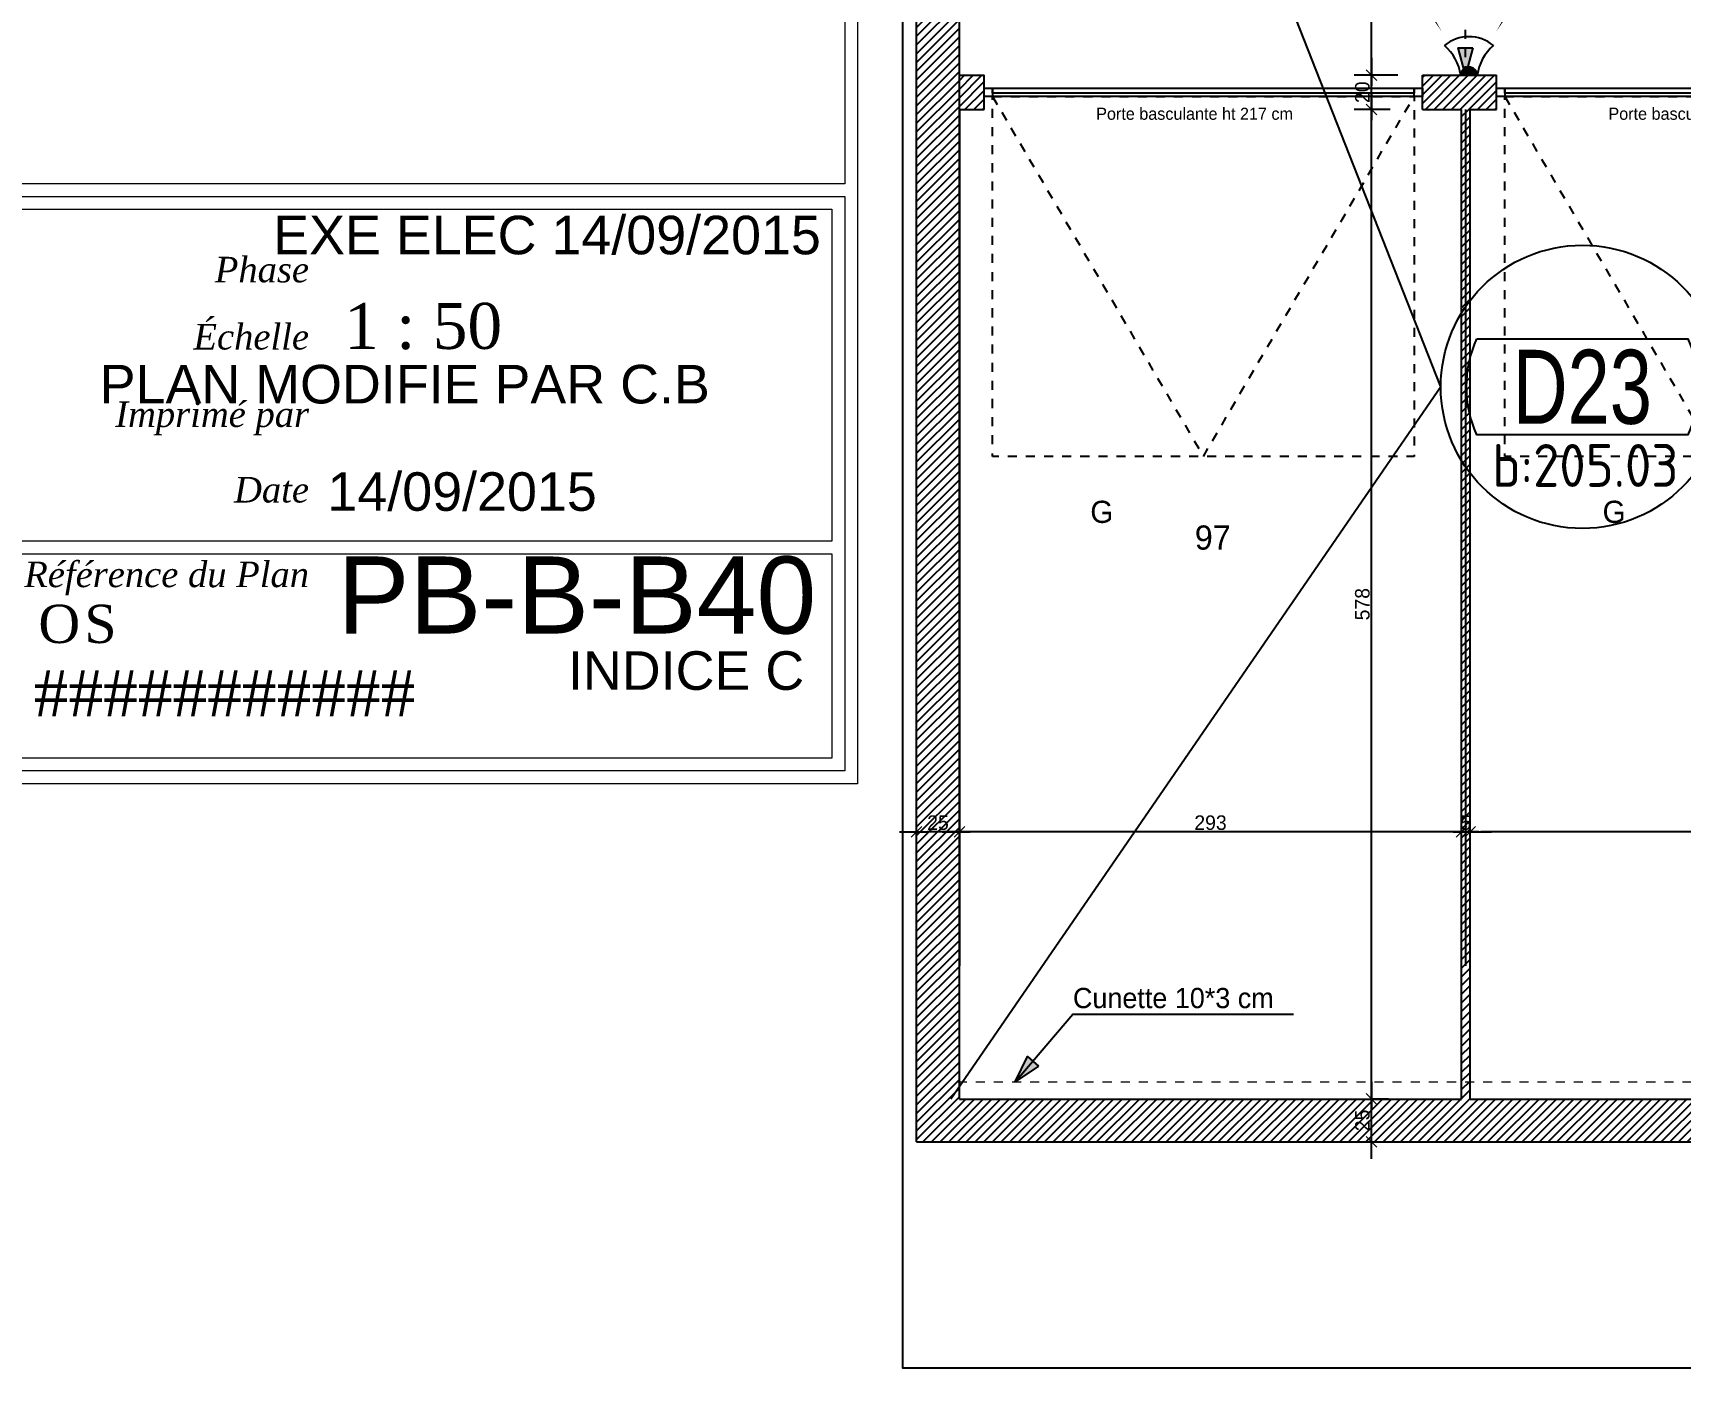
# Model space of a CAD drawing. Header units: centimetres. Extents: x 2452 to 16512, y -4226 to 6371.
# Drawn here: x 7911 to 8872, y 2192 to 2972 of the extents above; entities that cross this region are included whole.
import ezdxf
from ezdxf.enums import TextEntityAlignment as Align

# ---------------------------------------------------------------- set-up
doc = ezdxf.new("R2010")
doc.units = ezdxf.units.CM
doc.header["$PDMODE"] = 67
doc.linetypes.add('Style de ligne -1', pattern=[0.41664, 0.20828, -0.20836])
doc.linetypes.add('VW-01', pattern=[0.41656, 0.20828, -0.20828])
doc.layers.get('0').update_dxf_attribs({"color": 252, "lineweight": 18})
for name, color, linetype in [('01_texte', 252, 'Continuous'), ('B GÈnÈral_Hatch', 252, 'Continuous'), ('B Général', 252, 'Continuous'), ('C ANNOTATIONS-cotation', 252, 'Continuous'), ('C ANNOTATIONS-prestations', 252, 'Continuous'), ('C ANNOTATIONS-texte', 252, 'Continuous'), ('C ANNOTATIONS-texte_Hatch', 252, 'Continuous'), ('prlm-BA', 30, 'Continuous')]:
    doc.layers.add(name, color=color, linetype=linetype)
doc.layers.add('prlm-ELEC-SSI', color=6, linetype='Continuous', lineweight=25)
doc.layers.add('prlm-ZCARTOUCHE', color=7, linetype='Continuous', lineweight=13)
doc.layers.add('prlm-ZEROPLOT', color=254, linetype='Continuous', plot=False)
doc.styles.add('Arial', font='arial.ttf')
doc.styles.add('CEDREP', font='GILC____.TTF')
doc.styles.add('CEDTXT', font='isocp.shx')
doc.styles.add('Eurostile', font='Eurosti.TTF')
doc.styles.add('prlm-georgia', font='georgia.ttf', dxfattribs={"height": 1.8})
doc.styles.add('prlm-verdana', font='verdana.ttf', dxfattribs={"height": 0.9})
doc.styles.get("Standard").update_dxf_attribs({"font": 'isocp.shx', "height": 15})
doc.dimstyles.new('100é', dxfattribs={"dimtxt": 8.470801, "dimasz": 6.232178, "dimexe": 10, "dimexo": 25, "dimgap": 1, "dimtad": 1, "dimdec": 1, "dimtxsty": 'Eurostile', "dimblk": 'VW_SLASH', "dimblk1": 'VW_SLASH', "dimblk2": 'VW_SLASH', "dimcen": 0, "dimdle": 10, "dimazin": 0, "dimtfac": 1, "dimtdec": 1, "dimtix": 1, "dimtmove": 0, "dimatfit": 0, "dimldrblk": 'VW_FILLEDARROW', "dimfxl": 50.8, "dimfxlon": 1, "dimfrac": 2, "dimtolj": 1, "dimarcsym": 0})
pattern_1 = [(45, (0, 0), (2.4253472, -2.6458333), [])]

# ---------------------------------------------------------------- blocks, each defined once
blk = doc.blocks.new('Parking Spaces')
at = {"layer": 'B Général', "linetype": 'Continuous'}
for p, q in [((0, 0), (0, 500)), ((295.5, 0), (295.5, 500)), ((295.5, 0), (295.5, 500)), ((591, 0), (591, 500))]:
    blk.add_line(p, q, dxfattribs=at)
at = {"layer": 'B Général', "extrusion": (0, 0, -1), "char_height": 14.118, "attachment_point": 5, "text_direction": (-1, 0, 0), "line_spacing_factor": 0.894142, "style": 'Eurostile'}
for s, insert in [('96', (147.75, 250)), ('97', (443.25, 250))]:
    blk.add_mtext(s, dxfattribs=dict(at, insert=insert))
blk = doc.blocks.new('Porte basculante ht200cm')
at = {"layer": 'B Général', "linetype": 'Style de ligne -1', "ltscale": 25.4}
for p, q in [((-123, -2.5), (0, -212.5)), ((0, -212.5), (123, -2.5))]:
    blk.add_line(p, q, dxfattribs=at)
at = {"layer": 'B Général', "linetype": 'Continuous', "flags": 128}
for points in [[(-128, 2.5), (128, 2.5), (128, -2.5), (-128, -2.5)], [(-123, 2.5), (123, 2.5), (123, -0.5), (-123, -0.5)]]:
    blk.add_lwpolyline(points, close=True, dxfattribs=at)
at = {"layer": 'B Général', "flags": 128}
for points in [[(-128, 2.5), (-123, 2.5), (-123, -2.5), (-128, -2.5)], [(123, 2.5), (128, 2.5), (128, -2.5), (123, -2.5)]]:
    blk.add_lwpolyline(points, close=True, dxfattribs=at)
at = {"layer": 'B Général', "linetype": 'Style de ligne -1', "ltscale": 25.4, "flags": 128}
blk.add_lwpolyline([(-123, -2.5), (123, -2.5), (123, -212.5), (-123, -212.5)], close=True, dxfattribs=at)
at = {"layer": 'B Général', "insert": (-66, -238.42), "char_height": 12.94, "attachment_point": 1, "line_spacing_factor": 0.894142, "style": 'Eurostile'}
blk.add_mtext('G', dxfattribs=at)
at = {"layer": 'C ANNOTATIONS-prestations', "insert": (-62.58, -8.98), "char_height": 7.059, "attachment_point": 1, "line_spacing_factor": 0.894142, "style": 'Eurostile'}
blk.add_mtext('Porte basculante ht 217 cm', dxfattribs=at)
blk = doc.blocks.new('Groupe-120-1')
at = {"layer": 'C ANNOTATIONS-texte_Hatch', "linetype": 'Continuous'}
blk.add_hatch(color=250, dxfattribs=at).paths.add_polyline_path([(8497.63, 2368.68), (8484, 2359.49), (8491.2, 2374.26)])
at = {"layer": 'C ANNOTATIONS-texte', "flags": 128}
blk.add_lwpolyline([(8484, 2359.49), (8517.8, 2399.04), (8646.5, 2399.04)], dxfattribs=at)
blk.add_lwpolyline([(8497.63, 2368.68), (8484, 2359.49), (8491.2, 2374.26)], close=True, dxfattribs=at)
at = {"layer": 'C ANNOTATIONS-texte', "insert": (8517.8, 2414.34), "char_height": 11.765, "attachment_point": 1, "line_spacing_factor": 0.894142, "style": 'Eurostile'}
blk.add_mtext('Cunette 10*3 cm', dxfattribs=at)
blk = doc.blocks.new('A$C711F189D')
at = {"layer": '01_texte', "color": 0}
for points in [[(-476.92, -949.12), (-758, -235.15)], [(-476.92, -949.12), (-763, -1364.9)]]:
    blk.add_lwpolyline(points, dxfattribs=at)
blk.add_lwpolyline([(-455.81, -921.03), (-332.69, -921.03, -0.21739), (-332.69, -977.21), (-455.81, -977.21, -0.21739), (-455.81, -921.03, 24.041595)], format="xyb", dxfattribs=at)
blk.add_circle((-394.25, -949.12), 82.67, dxfattribs=at)
for s, height, style, p in [('D23', 43.2, 'CEDREP', (-394.25, -949.12)), ('b:205.03', 25, 'CEDTXT', (-392.56, -995.02))]:
    blk.add_text(s, height=height, dxfattribs=dict(at, style=style)).set_placement(p, align=Align.MIDDLE_CENTER)
blk = doc.blocks.new('xi.sir')
at = {"layer": 'prlm-ELEC-SSI'}
blk.add_hatch(color=0, dxfattribs=at).paths.add_polyline_path([(-4.81, 0), (4.82, 0, 1)])
at = {"layer": 'prlm-ELEC-SSI', "color": 0, "flags": 128}
for points in [[(0, 30, 0, 2.25, 0), (0, 48.75, 0, 0, 0)], [(-15.87, 25.45, 0, 1.5, 0), (-23.81, 38.18, 0, 0, 0)], [(15.88, 25.45, 0, 1.5, 0), (23.82, 38.18, 0, 0, 0)]]:
    blk.add_lwpolyline(points, format="xyseb", dxfattribs=at)
blk.add_lwpolyline([(-4.81, 0), (4.82, 0)], dxfattribs=at)
at = {"layer": 'prlm-ELEC-SSI', "color": 0}
for centre, radius, start, end in [((0, 0), 22.5, 50.61869, 129.38131), ((-33.01, -4.08), 28.5, 8.2221, 48.87538), ((33.02, -4.08), 28.5, 131.12462, 171.7779), ((0, 0), 4.81, 0, 180)]:
    blk.add_arc(centre, radius, start, end, dxfattribs=at)
blk = doc.blocks.new('VW_SLASH')
at = {"linetype": 'ByBlock', "lineweight": -2}
blk.add_line((1.6, 0), (-1, 0), dxfattribs=at)
at = {"lineweight": 20, "flags": 128}
blk.add_lwpolyline([(0.5, 0.5), (-0.5, -0.5)], dxfattribs=at)
blk = doc.blocks.new('*D304')
at = {"layer": 'C ANNOTATIONS-cotation', "color": 0, "linetype": 'Continuous', "lineweight": -2, "transparency": 16777216}
for p, q in [((8707.42, 4380.45), (8682.02, 4380.45)), ((8692.02, 2953.48), (8692.02, 4374.22)), ((8707.42, 2947.25), (8682.02, 2947.25))]:
    blk.add_line(p, q, dxfattribs=at)
at = {"layer": 'Defpoints', "color": 0, "linetype": 'Continuous', "transparency": 16777216}
for p in [(8692.02, 4380.45), (8732.42, 4380.45), (8732.42, 2947.25)]:
    blk.add_point(p, dxfattribs=at)
at = {"layer": 'C ANNOTATIONS-cotation', "color": 0, "linetype": 'Continuous', "lineweight": -2, "transparency": 16777216, "xscale": 6.232177734375, "yscale": 6.232177734375, "zscale": 6.232177734375}
for p, rotation in [((8692.02, 4380.45), 90), ((8692.02, 2947.25), 270)]:
    blk.add_blockref('VW_SLASH', p, dxfattribs=dict(at, rotation=rotation))
at = {"layer": 'C ANNOTATIONS-cotation', "color": 0, "linetype": 'Continuous', "lineweight": 5, "transparency": 16777216, "insert": (8686.78, 3663.85), "char_height": 8.471, "attachment_point": 5, "rotation": 90, "style": 'Eurostile'}
blk.add_mtext('\\A1;1433', dxfattribs=at)
blk = doc.blocks.new('VW_FILLEDARROW')
at = {"linetype": 'Continuous'}
blk.add_hatch(color=250, dxfattribs=at).paths.add_polyline_path([(-1.6, 0.43), (0, 0), (-1.6, -0.43)])
at = {"flags": 128}
blk.add_lwpolyline([(-1.6, 0.43), (0, 0), (-1.6, -0.43)], close=True, dxfattribs=at)
blk = doc.blocks.new('*D305')
at = {"layer": 'C ANNOTATIONS-cotation', "color": 0, "linetype": 'Continuous', "lineweight": -2, "transparency": 16777216}
for p, q in [((8707.42, 2947.25), (8682.02, 2947.25)), ((8692.02, 2933.48), (8692.02, 2941.02)), ((8703.02, 2927.25), (8682.02, 2927.25))]:
    blk.add_line(p, q, dxfattribs=at)
at = {"layer": 'Defpoints', "color": 0, "linetype": 'Continuous', "transparency": 16777216}
for p in [(8692.02, 2947.25), (8732.42, 2947.25), (8728.02, 2927.25)]:
    blk.add_point(p, dxfattribs=at)
at = {"layer": 'C ANNOTATIONS-cotation', "color": 0, "linetype": 'Continuous', "lineweight": -2, "transparency": 16777216, "xscale": 6.232177734375, "yscale": 6.232177734375, "zscale": 6.232177734375}
for p, rotation in [((8692.02, 2947.25), 90), ((8692.02, 2927.25), 270)]:
    blk.add_blockref('VW_SLASH', p, dxfattribs=dict(at, rotation=rotation))
at = {"layer": 'C ANNOTATIONS-cotation', "color": 0, "linetype": 'Continuous', "lineweight": 5, "transparency": 16777216, "insert": (8686.78, 2937.25), "char_height": 8.471, "attachment_point": 5, "rotation": 90, "style": 'Eurostile'}
blk.add_mtext('\\A1;20', dxfattribs=at)
blk = doc.blocks.new('*D306')
at = {"layer": 'C ANNOTATIONS-cotation', "color": 0, "linetype": 'Continuous', "lineweight": -2, "transparency": 16777216}
for p, q in [((8703.02, 2927.25), (8682.02, 2927.25)), ((8692.02, 2355.78), (8692.02, 2921.02)), ((8692.02, 2349.55), (8702.02, 2349.55))]:
    blk.add_line(p, q, dxfattribs=at)
at = {"layer": 'Defpoints', "color": 0, "linetype": 'Continuous', "transparency": 16777216}
for p in [(8692.02, 2927.25), (8728.02, 2927.25), (8674.25, 2349.55)]:
    blk.add_point(p, dxfattribs=at)
at = {"layer": 'C ANNOTATIONS-cotation', "color": 0, "linetype": 'Continuous', "lineweight": -2, "transparency": 16777216, "xscale": 6.232177734375, "yscale": 6.232177734375, "zscale": 6.232177734375}
for p, rotation in [((8692.02, 2927.25), 90), ((8692.02, 2349.55), 270)]:
    blk.add_blockref('VW_SLASH', p, dxfattribs=dict(at, rotation=rotation))
at = {"layer": 'C ANNOTATIONS-cotation', "color": 0, "linetype": 'Continuous', "lineweight": 5, "transparency": 16777216, "insert": (8686.78, 2638.4), "char_height": 8.471, "attachment_point": 5, "rotation": 90, "style": 'Eurostile'}
blk.add_mtext('\\A1;578', dxfattribs=at)
blk = doc.blocks.new('*D307')
at = {"layer": 'C ANNOTATIONS-cotation', "color": 0, "linetype": 'Continuous', "lineweight": -2, "transparency": 16777216}
for p, q in [((8692.02, 2349.55), (8702.02, 2349.55)), ((8692.02, 2330.78), (8692.02, 2343.32)), ((8684.82, 2324.55), (8702.02, 2324.55))]:
    blk.add_line(p, q, dxfattribs=at)
at = {"layer": 'Defpoints', "color": 0, "linetype": 'Continuous', "transparency": 16777216}
for p in [(8674.25, 2349.55), (8692.02, 2349.55), (8659.82, 2324.55)]:
    blk.add_point(p, dxfattribs=at)
at = {"layer": 'C ANNOTATIONS-cotation', "color": 0, "linetype": 'Continuous', "lineweight": -2, "transparency": 16777216, "xscale": 6.232177734375, "yscale": 6.232177734375, "zscale": 6.232177734375}
for p, rotation in [((8692.02, 2349.55), 90), ((8692.02, 2324.55), 270)]:
    blk.add_blockref('VW_SLASH', p, dxfattribs=dict(at, rotation=rotation))
at = {"layer": 'C ANNOTATIONS-cotation', "color": 0, "linetype": 'Continuous', "lineweight": 5, "transparency": 16777216, "insert": (8686.78, 2337.05), "char_height": 8.471, "attachment_point": 5, "rotation": 90, "style": 'Eurostile'}
blk.add_mtext('\\A1;25', dxfattribs=at)
blk = doc.blocks.new('*D308')
at = {"layer": 'C ANNOTATIONS-cotation', "color": 0, "linetype": 'Continuous', "lineweight": -2, "transparency": 16777216}
for p, q in [((8426.5, 2500.06), (8426.5, 2515.57)), ((8451.5, 2500.06), (8451.5, 2515.57)), ((8445.27, 2505.57), (8432.73, 2505.57))]:
    blk.add_line(p, q, dxfattribs=at)
at = {"layer": 'Defpoints', "color": 0, "linetype": 'Continuous', "transparency": 16777216}
for p in [(8426.5, 2505.57), (8426.5, 2475.06), (8451.5, 2475.06)]:
    blk.add_point(p, dxfattribs=at)
at = {"layer": 'C ANNOTATIONS-cotation', "color": 0, "linetype": 'Continuous', "lineweight": -2, "transparency": 16777216, "xscale": 6.232177734375, "yscale": 6.232177734375, "zscale": 6.232177734375, "rotation": 180}
blk.add_blockref('VW_SLASH', (8426.5, 2505.57), dxfattribs=at)
at = {"layer": 'C ANNOTATIONS-cotation', "color": 0, "linetype": 'Continuous', "lineweight": -2, "transparency": 16777216, "xscale": 6.232177734375, "yscale": 6.232177734375, "zscale": 6.232177734375}
blk.add_blockref('VW_SLASH', (8451.5, 2505.57), dxfattribs=at)
at = {"layer": 'C ANNOTATIONS-cotation', "color": 0, "linetype": 'Continuous', "lineweight": 5, "transparency": 16777216, "insert": (8439, 2510.81), "char_height": 8.471, "attachment_point": 5, "style": 'Eurostile'}
blk.add_mtext('\\A1;25', dxfattribs=at)
blk = doc.blocks.new('*D309')
at = {"layer": 'C ANNOTATIONS-cotation', "color": 0, "linetype": 'Continuous', "lineweight": -2, "transparency": 16777216}
for p, q in [((8451.5, 2500.06), (8451.5, 2515.57)), ((8744.71, 2496.26), (8744.71, 2515.57)), ((8738.48, 2505.57), (8457.73, 2505.57))]:
    blk.add_line(p, q, dxfattribs=at)
at = {"layer": 'Defpoints', "color": 0, "linetype": 'Continuous', "transparency": 16777216}
for p in [(8451.5, 2505.57), (8451.5, 2475.06), (8744.71, 2471.26)]:
    blk.add_point(p, dxfattribs=at)
at = {"layer": 'C ANNOTATIONS-cotation', "color": 0, "linetype": 'Continuous', "lineweight": -2, "transparency": 16777216, "xscale": 6.232177734375, "yscale": 6.232177734375, "zscale": 6.232177734375, "rotation": 180}
blk.add_blockref('VW_SLASH', (8451.5, 2505.57), dxfattribs=at)
at = {"layer": 'C ANNOTATIONS-cotation', "color": 0, "linetype": 'Continuous', "lineweight": -2, "transparency": 16777216, "xscale": 6.232177734375, "yscale": 6.232177734375, "zscale": 6.232177734375}
blk.add_blockref('VW_SLASH', (8744.71, 2505.57), dxfattribs=at)
at = {"layer": 'C ANNOTATIONS-cotation', "color": 0, "linetype": 'Continuous', "lineweight": 5, "transparency": 16777216, "insert": (8598.11, 2510.81), "char_height": 8.471, "attachment_point": 5, "style": 'Eurostile'}
blk.add_mtext('\\A1;293', dxfattribs=at)
blk = doc.blocks.new('*D310')
at = {"layer": 'C ANNOTATIONS-cotation', "color": 0, "linetype": 'Continuous', "lineweight": -2, "transparency": 16777216}
for p, q in [((8744.71, 2496.26), (8744.71, 2515.57)), ((8749.71, 2495.49), (8749.71, 2515.57)), ((8738.48, 2505.57), (8732.25, 2505.57)), ((8749.71, 2505.57), (8744.71, 2505.57)), ((8755.94, 2505.57), (8762.18, 2505.57))]:
    blk.add_line(p, q, dxfattribs=at)
at = {"layer": 'Defpoints', "color": 0, "linetype": 'Continuous', "transparency": 16777216}
for p in [(8744.71, 2505.57), (8744.71, 2471.26), (8749.71, 2470.49)]:
    blk.add_point(p, dxfattribs=at)
at = {"layer": 'C ANNOTATIONS-cotation', "color": 0, "linetype": 'Continuous', "lineweight": -2, "transparency": 16777216, "xscale": 6.232177734375, "yscale": 6.232177734375, "zscale": 6.232177734375}
blk.add_blockref('VW_SLASH', (8744.71, 2505.57), dxfattribs=at)
at = {"layer": 'C ANNOTATIONS-cotation', "color": 0, "linetype": 'Continuous', "lineweight": -2, "transparency": 16777216, "xscale": 6.232177734375, "yscale": 6.232177734375, "zscale": 6.232177734375, "rotation": 180}
blk.add_blockref('VW_SLASH', (8749.71, 2505.57), dxfattribs=at)
at = {"layer": 'C ANNOTATIONS-cotation', "color": 0, "linetype": 'Continuous', "lineweight": 5, "transparency": 16777216, "insert": (8747.21, 2510.81), "char_height": 8.471, "attachment_point": 5, "style": 'Eurostile'}
blk.add_mtext('\\A1;5', dxfattribs=at)
blk = doc.blocks.new('*D311')
at = {"layer": 'C ANNOTATIONS-cotation', "color": 0, "linetype": 'Continuous', "lineweight": -2, "transparency": 16777216}
for p, q in [((8749.71, 2495.49), (8749.71, 2515.57)), ((9042.71, 2456.56), (9042.71, 2515.57)), ((9036.48, 2505.57), (8755.94, 2505.57))]:
    blk.add_line(p, q, dxfattribs=at)
at = {"layer": 'Defpoints', "color": 0, "linetype": 'Continuous', "transparency": 16777216}
for p in [(8749.71, 2505.57), (8749.71, 2470.49), (9042.71, 2431.56)]:
    blk.add_point(p, dxfattribs=at)
at = {"layer": 'C ANNOTATIONS-cotation', "color": 0, "linetype": 'Continuous', "lineweight": -2, "transparency": 16777216, "xscale": 6.232177734375, "yscale": 6.232177734375, "zscale": 6.232177734375, "rotation": 180}
blk.add_blockref('VW_SLASH', (8749.71, 2505.57), dxfattribs=at)
at = {"layer": 'C ANNOTATIONS-cotation', "color": 0, "linetype": 'Continuous', "lineweight": -2, "transparency": 16777216, "xscale": 6.232177734375, "yscale": 6.232177734375, "zscale": 6.232177734375}
blk.add_blockref('VW_SLASH', (9042.71, 2505.57), dxfattribs=at)
at = {"layer": 'C ANNOTATIONS-cotation', "color": 0, "linetype": 'Continuous', "lineweight": 5, "transparency": 16777216, "insert": (8896.21, 2510.81), "char_height": 8.471, "attachment_point": 5, "style": 'Eurostile'}
blk.add_mtext('\\A1;293', dxfattribs=at)
blk = doc.blocks.new('cartouche_BET')
at = {"layer": 'prlm-ZCARTOUCHE'}
blk.add_hatch(color=0, dxfattribs=at).paths.add_polyline_path([(10.038, 4.465), (10.097, 4.201), (10.05, 3.999), (6.219, 1.227), (11.061, 3.004), (11.211, 3.193), (11.223, 3.555), (9.466, 8.402), (9.269, 8.563), (9.002, 8.613), (7.573, 8.071), (7.503, 8.04)])
at = {"layer": 'prlm-ZCARTOUCHE', "color": 0}
blk.add_lwpolyline([(0, 10), (0, 0), (69, 0), (69, 10)], close=True, dxfattribs=at)
for points, const_width in [([(6.811, 8.434), (2.831, 5.695), (2.717, 5.423), (2.763, 5.139), (5.548, 1.193), (5.798, 1.079), (6.219, 1.227), (10.05, 3.999), (10.097, 4.201), (10.038, 4.465), (7.224, 8.433), (6.983, 8.505), (6.811, 8.434)], 0.18), ([(6.219, 1.227), (11.061, 3.004), (11.211, 3.193), (11.223, 3.555), (9.466, 8.402), (9.269, 8.563), (9.002, 8.613), (7.573, 8.071), (7.502, 8.039)], 0.09)]:
    blk.add_lwpolyline(points, dxfattribs=dict(at, const_width=const_width))
at = {"layer": 'prlm-ZCARTOUCHE', "color": 0, "attachment_point": 4, "line_spacing_factor": 0.8, "style": 'prlm-verdana'}
for s, insert, char_height, width in [('{\\fGeorgia|b0|i0|c0|p18;Prelem}', (13.953, 6.891), 4, 47.6343), ('tél: 04 78 68 94 77\\Pfax: {\\H0.92308x;04 78 85 55 01}   \\Pe-mail: contact {\\H0.7692x;@} prelem.com', (39.768, 3.407), 1.3, 31.06908), ('170, boulevard Stalingrad   ^J69451 LYON cedex 06', (13.979, 2.638), 1.3, 47.6343)]:
    blk.add_mtext(s, dxfattribs=dict(at, insert=insert, char_height=char_height, width=width))
blk = doc.blocks.new('$CTfon')
at = {"color": 0}
blk.add_wipeout([(-104.475, 36.975), (0.475, 36.975), (0.475, -0.475), (-104.475, -0.475)], dxfattribs=at).dxf.layer = 'prlm-ZCARTOUCHE'
at = {"layer": 'prlm-ZCARTOUCHE', "color": 0}
for points in [[(-104, 36.5), (0, 36.5), (0, 0), (-104, 0)], [(-103.5, 36), (-0.5, 36), (-0.5, 23.5), (-103.5, 23.5)], [(-103.5, 23), (-34.5, 23), (-34.5, 11), (-103.5, 11)], [(-34, 23), (-0.5, 23), (-0.5, 0.5), (-34, 0.5)], [(-1, 9.5), (-33.5, 9.5), (-33.5, 22.5), (-1, 22.5)], [(-1, 1), (-33.5, 1), (-33.5, 9), (-1, 9)]]:
    blk.add_lwpolyline(points, close=True, dxfattribs=at)
blk.add_blockref('cartouche_BET', (-103.5, 0.5), dxfattribs=at)
at = {"layer": 'prlm-ZCARTOUCHE', "color": 0, "linetype": 'ByBlock', "ltscale": 20, "char_height": 1, "attachment_point": 6}
for s, insert, width in [('{\\fGeorgia|b0|i1|c0|p18;Phase}', (-21.485, 20.131), 11), ('{\\fGeorgia|b0|i1|c0|p18;Échelle}', (-21.485, 17.501), 11), ('{\\fGeorgia|b0|i1|c0|p18;Imprimé par}', (-21.485, 14.311), 11), ('{\\fGeorgia|b0|i1|c0|p18;Date}', (-21.485, 11.508), 11), ('{\\fGeorgia|b0|i1|c0|p18;Référence du Plan}', (-21.485, 8.037), 12.85977)]:
    blk.add_mtext(s, dxfattribs=dict(at, insert=insert, width=width))
blk = doc.blocks.new('$CTsca')
at = {"layer": 'prlm-ZCARTOUCHE', "color": 0, "style": 'prlm-georgia', "flags": 8}
blk.add_attdef('CTSCA', (-18.774, 17.038), '', height=1.8, dxfattribs=at)

msp = doc.modelspace()

# ---------------------------------------------------------------- hatches: boundary and pattern name
at = {"layer": 'B GÈnÈral_Hatch', "linetype": 'Continuous'}
h = msp.add_hatch(dxfattribs=at)
h.set_pattern_fill('50_BETON', color=256, style=0, pattern_type=2)
h.set_pattern_definition(pattern_1)
h.paths.add_polyline_path([(8451.48, 3779.33), (8426.48, 3774.33), (8426.48, 2324.49), (8451.48, 2349.49)])
msp.add_hatch(color=250, dxfattribs=at).paths.add_polyline_path([(8751.24, 2963.06), (8746.98, 2947.19), (8742.73, 2963.06)])
h = msp.add_hatch(dxfattribs=at)
h.set_pattern_fill('50_BETON', color=256, style=0, pattern_type=2)
h.set_pattern_definition(pattern_1)
h.paths.add_polyline_path([(8451.48, 2947.19), (8451.48, 2927.19), (8465.93, 2927.19), (8465.93, 2947.19)])
h = msp.add_hatch(dxfattribs=at)
h.set_pattern_fill('50_BETON', color=256, style=0, pattern_type=2)
h.set_pattern_definition(pattern_1)
h.paths.add_polyline_path([(8721.93, 2947.19), (8721.93, 2927.19), (8765, 2927.19), (8765, 2947.19)])
h = msp.add_hatch(dxfattribs=at)
h.set_pattern_fill('50_BETON', color=256, style=0, pattern_type=2)
h.set_pattern_definition(pattern_1)
h.paths.add_polyline_path([(8749.69, 2927.19), (8744.69, 2927.19), (8744.69, 2349.49), (8749.69, 2349.49)])
h = msp.add_hatch(dxfattribs=at)
h.set_pattern_fill('50_BETON', color=256, style=0, pattern_type=2)
h.set_pattern_definition(pattern_1)
h.paths.add_polyline_path([(9810.48, 2324.49), (9785.48, 2349.49), (8451.48, 2349.49), (8426.48, 2324.49)])

# ---------------------------------------------------------------- linework, layer by layer
at = {"layer": 'B Général', "linetype": 'VW-01', "ltscale": 25.4}
msp.add_line((8746.98, 2947.19), (8746.98, 3977.19), dxfattribs=at)
at = {"layer": 'B Général', "linetype": 'Continuous', "lineweight": 18}
for p, q in [((8451.48, 2349.49), (8451.48, 3779.33)), ((8426.48, 2324.49), (8426.48, 3251.39)), ((8451.48, 2947.19), (8465.93, 2947.19)), ((8721.93, 2947.19), (8765, 2947.19)), ((8451.48, 2927.19), (8465.93, 2927.19)), ((8721.93, 2927.19), (8744.69, 2927.19)), ((8744.69, 2349.49), (8744.69, 2927.19)), ((8749.69, 2927.19), (8765, 2927.19)), ((8749.69, 2349.49), (8749.69, 2927.19)), ((8451.48, 2349.49), (8744.69, 2349.49)), ((8749.69, 2349.49), (9042.69, 2349.49)), ((8426.48, 2324.49), (9810.48, 2324.49))]:
    msp.add_line(p, q, dxfattribs=at)
at = {"layer": 'B Général', "linetype": 'Continuous'}
for p, q in [((8451.48, 2349.49), (8451.48, 3779.33)), ((8426.48, 2324.49), (8426.48, 3251.39)), ((8451.48, 2947.19), (8465.93, 2947.19)), ((8451.48, 2927.19), (8451.48, 2947.19)), ((8465.93, 2927.19), (8465.93, 2947.19)), ((8721.93, 2947.19), (8765, 2947.19)), ((8721.93, 2927.19), (8721.93, 2947.19)), ((8765, 2927.19), (8765, 2947.19)), ((8451.48, 2927.19), (8465.93, 2927.19)), ((8721.93, 2927.19), (8744.69, 2927.19)), ((8744.69, 2349.49), (8744.69, 2927.19)), ((8749.69, 2927.19), (8765, 2927.19)), ((8749.69, 2349.49), (8749.69, 2927.19)), ((8451.48, 2349.49), (8744.69, 2349.49)), ((8749.69, 2349.49), (9042.69, 2349.49)), ((8426.48, 2324.49), (9810.48, 2324.49))]:
    msp.add_line(p, q, dxfattribs=at)
at = {"layer": 'B Général', "linetype": 'VW-01', "lineweight": 18, "ltscale": 25.4}
msp.add_line((8450.48, 2359.49), (9050.48, 2359.49), dxfattribs=at)
at = {"layer": 'B Général', "flags": 128}
msp.add_lwpolyline([(8751.24, 2963.06), (8746.98, 2947.19), (8742.73, 2963.06)], close=True, dxfattribs=at)
at = {"layer": 'prlm-ZEROPLOT'}
msp.add_lwpolyline([(8418.48, 4917.39), (10859.39, 4917.39), (10859.39, 3517.39), (9818.48, 3517.39), (9818.48, 2192.49), (8418.48, 2192.49)], close=True, dxfattribs=at)

# ---------------------------------------------------------------- block references
at = {"layer": 'B Général'}
for p in [(8593.93, 2937.19), (8893, 2937.19)]:
    msp.add_blockref('Porte basculante ht200cm', p, dxfattribs=at)
at = {"layer": 'B Général', "xscale": -1}
msp.add_blockref('Parking Spaces', (9042.69, 2427.19), dxfattribs=at)
at = {"layer": 'C ANNOTATIONS-texte'}
msp.add_blockref('Groupe-120-1', (0, 0), dxfattribs=at)
at = {"layer": 'C ANNOTATIONS-texte', "color": 7}
msp.add_blockref('Groupe-120-1', (0.02, 0.06), dxfattribs=at)
at = {"layer": 'prlm-BA'}
msp.add_blockref('A$C711F189D', (9209.48, 3714.39), dxfattribs=at)
at = {"layer": 'prlm-ELEC-SSI', "lineweight": 20}
msp.add_blockref('xi.sir', (8748.99, 2947.14), dxfattribs=at)

# ---------------------------------------------------------------- dimensions: what is measured, and where the dimension line sits
at = {"layer": 'C ANNOTATIONS-cotation', "color": 7, "linetype": 'Continuous', "lineweight": 5}
for base, p1, p2, picture, middle in [((8692.02, 4380.45), (8732.42, 2947.25), (8732.42, 4380.45), '*D304', (8686.78, 3663.85)), ((8692.02, 2947.25), (8728.02, 2927.25), (8732.42, 2947.25), '*D305', (8686.78, 2937.25)), ((8692.02, 2927.25), (8674.25, 2349.55), (8728.02, 2927.25), '*D306', (8686.78, 2638.4)), ((8692.02, 2349.55), (8659.82, 2324.55), (8674.25, 2349.55), '*D307', (8686.78, 2337.05))]:
    dim = msp.add_linear_dim(base=base, p1=p1, p2=p2, angle=270, dimstyle='100é', override={"dimtxt": 8.470801, "dimdec": 0, "dimpost": '<>', "dimtxsty": 'Eurostile', "dimtmove": 2}, dxfattribs=at)
    dim.commit()
    dim.dimension.update_dxf_attribs({"geometry": picture, "text_midpoint": middle})
for base, p1, p2, picture, middle in [((8426.5, 2505.57), (8451.5, 2475.06), (8426.5, 2475.06), '*D308', (8439, 2510.81)), ((8451.5, 2505.57), (8744.71, 2471.26), (8451.5, 2475.06), '*D309', (8598.11, 2510.81)), ((8744.71, 2505.57), (8749.71, 2470.49), (8744.71, 2471.26), '*D310', (8747.21, 2510.81)), ((8749.71, 2505.57), (9042.71, 2431.56), (8749.71, 2470.49), '*D311', (8896.21, 2510.81))]:
    dim = msp.add_linear_dim(base=base, p1=p1, p2=p2, dimstyle='100é', override={"dimtxt": 8.470801, "dimdec": 0, "dimpost": '<>', "dimtxsty": 'Eurostile', "dimtmove": 2}, dxfattribs=at)
    dim.commit()
    dim.dimension.update_dxf_attribs({"geometry": picture, "text_midpoint": middle})

# ---------------------------------------------------------------- next in the draw order: block references
at = {"layer": 'prlm-ZCARTOUCHE', "xscale": 14.90296738853795, "yscale": 14.90296738853795, "zscale": 14.90296738853795}
msp.add_blockref('$CTfon', (8392.01, 2533.58), dxfattribs=at)

# ---------------------------------------------------------------- next in the draw order: block references
msp.add_blockref('$CTsca', (8372.07, 2533.51), dxfattribs=at).add_auto_attribs({'CTSCA': '1 : 50'})

# ---------------------------------------------------------------- next in the draw order: texts
at = {"layer": 'prlm-ZCARTOUCHE', "color": 1, "lineweight": 30, "ltscale": 25, "style": 'Arial'}
msp.add_text('EXE ELEC 14/09/2015', height=22.5, dxfattribs=at).set_placement((8050.89, 2842.63))
at = {"layer": 'prlm-ZCARTOUCHE', "color": 1, "ltscale": 25, "style": 'Arial'}
for s, p in [('PLAN MODIFIE PAR C.B', (7949.57, 2755.58)), ('14/09/2015', (8082.54, 2692.89)), ('INDICE C', (8222.97, 2588.4))]:
    msp.add_text(s, height=22.5, dxfattribs=at).set_placement(p)
at = {"layer": 'prlm-ZCARTOUCHE', "ltscale": 25, "style": 'Arial'}
msp.add_text('PB-B-B40', height=45, dxfattribs=at).set_placement((8088.51, 2621.24))
at = {"layer": 'prlm-ZCARTOUCHE', "attachment_point": 1, "style": 'prlm-georgia'}
for s, insert, char_height in [('{\\T1.1;OS}', (7913.83, 2638.11), 22.354), ('###########', (7911.07, 2599.75), 26.8253)]:
    msp.add_mtext(s, dxfattribs=dict(at, insert=insert, char_height=char_height))

doc.saveas('drawing.dxf')
